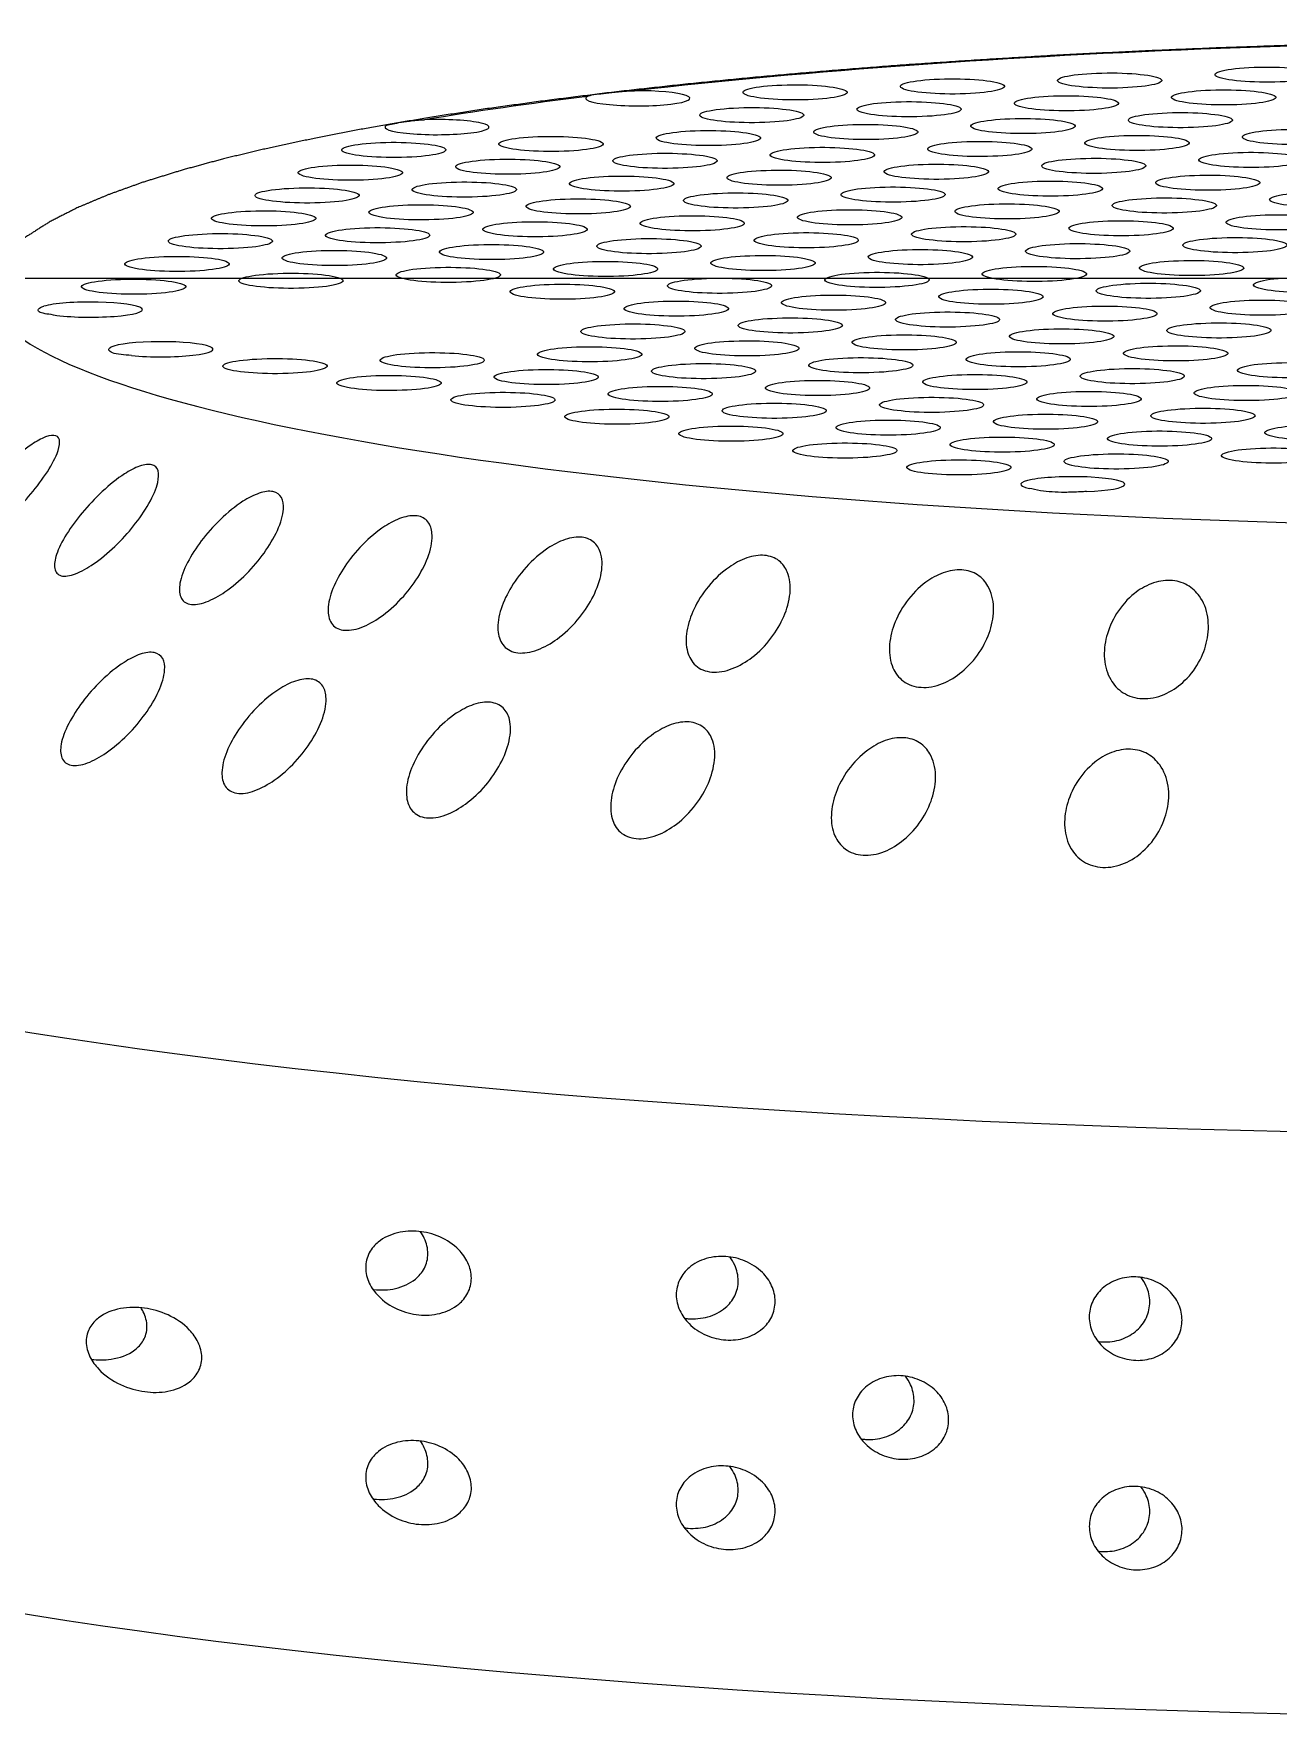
# Model space of a CAD drawing. Extents: x 398 to 509, y 623 to 780.
# Drawn here: x 461.633 to 462.721, y 672.97 to 674.442 of the extents above; entities that cross this region are included whole.
import ezdxf

# ---------------------------------------------------------------- set-up
doc = ezdxf.new("R2010")
doc.units = 0
doc.header["$MEASUREMENT"] = 0
doc.layers.add('1', color=4, linetype='Continuous')
doc.layers.add('JET', color=3, linetype='Continuous')

# ---------------------------------------------------------------- blocks, each defined once
blk = doc.blocks.new('SUCTION')
at = {"layer": '1'}
for centre, major_axis, start_param, end_param in [((0.5106, 0.0668), (-0.0289, 1.8748), 3.141593, 6.283185), ((0.0017, 0.059), (-0.0289, 1.8748), 3.141593, 6.283185), ((-0.4641, 0.0518), (-0.022, 1.427), 2.994561, 6.430217)]:
    blk.add_ellipse(centre, major_axis=major_axis, ratio=0.145722, start_param=start_param, end_param=end_param, dxfattribs=at)
at = {"layer": '1', "color": 3}
for centre, major_axis, start_param, end_param in [((-0.4786, 0.0515), (-0.0215, 1.3915), 1.410939, 2.237983), ((-0.5388, -0.2103), (0.0007, -0.0455), 0.253665, 6.53685), ((-0.335, -0.2113), (0.0007, -0.0455), 0.253665, 6.53685), ((-0.464, -0.2232), (0.0007, -0.0455), 0.253665, 6.53685), ((-0.5931, -0.235), (0.0007, -0.0455), 0.253665, 6.53685), ((-0.3892, -0.236), (0.0007, -0.0455), 0.253665, 6.53685), ((-0.5183, -0.2479), (0.0007, -0.0455), 0.253665, 6.53685), ((-0.3144, -0.2489), (0.0007, -0.0455), 0.253665, 6.53685), ((-0.6473, -0.2597), (0.0007, -0.0455), 0.253665, 6.53685), ((-0.4435, -0.2607), (0.0007, -0.0455), 0.253665, 6.53685), ((-0.5725, -0.2726), (0.0007, -0.0455), 0.253665, 6.53685), ((-0.4978, -0.2854), (0.0007, -0.0455), 0.253665, 6.53685), ((-0.3687, -0.2736), (0.0007, -0.0455), 0.253665, 6.53685), ((-0.6268, -0.2973), (0.0007, -0.0455), 0.253665, 6.53685), ((-0.423, -0.2983), (0.0007, -0.0455), 0.253665, 6.53685), ((-0.552, -0.3101), (0.0007, -0.0455), 0.253665, 6.53685), ((-0.3482, -0.3111), (0.0007, -0.0455), 0.253665, 6.53685), ((-0.4772, -0.323), (0.0007, -0.0455), 0.253665, 6.53685), ((-0.6063, -0.3348), (0.0007, -0.0455), 0.253665, 6.53685), ((-0.4024, -0.3358), (0.0007, -0.0455), 0.253665, 6.53685), ((-0.5315, -0.3477), (0.0007, -0.0455), 0.253665, 6.53685), ((-0.3277, -0.3487), (0.0007, -0.0455), 0.253665, 6.53685), ((-0.5858, -0.3724), (0.0007, -0.0455), 0.253665, 6.53685), ((-0.4567, -0.3605), (0.0007, -0.0455), 0.253665, 6.53685), ((-0.3819, -0.3734), (0.0007, -0.0455), 0.253665, 6.53685), ((-0.511, -0.3852), (0.0007, -0.0455), 0.253665, 6.53685), ((-0.3071, -0.3863), (0.0007, -0.0455), 0.253665, 6.53685), ((-0.64, -0.3971), (0.0007, -0.0455), 0.253665, 6.53685), ((-0.4362, -0.3981), (0.0007, -0.0455), 0.253665, 6.53685), ((-0.5652, -0.4099), (0.0007, -0.0455), 0.253665, 6.53685), ((-0.3614, -0.4109), (0.0007, -0.0455), 0.253665, 6.53685), ((-0.4904, -0.4228), (0.0007, -0.0455), 0.253665, 6.53685), ((-0.2866, -0.4238), (0.0007, -0.0455), 1.836372, 6.86672), ((-0.6195, -0.4346), (0.0007, -0.0455), 0.253665, 6.53685), ((-0.5447, -0.4475), (0.0007, -0.0455), 0.253665, 6.53685), ((-0.4157, -0.4356), (0.0007, -0.0455), 0.253665, 6.53685), ((-0.4699, -0.4603), (0.0007, -0.0455), 0.253665, 6.53685), ((-0.3409, -0.4485), (0.0007, -0.0455), 0.253665, 6.53685), ((-0.599, -0.4722), (0.0007, -0.0455), 0.253665, 6.53685), ((-0.3951, -0.4732), (0.0007, -0.0455), 0.253665, 6.53685), ((-0.5242, -0.485), (0.0007, -0.0455), 0.253665, 6.53685), ((-0.3203, -0.4861), (0.0007, -0.0455), 0.253665, 6.53685), ((-0.4494, -0.4979), (0.0007, -0.0455), 0.253665, 6.53685), ((-0.5784, -0.5097), (0.0007, -0.0455), 0.253665, 6.53685), ((-0.3746, -0.5108), (0.0007, -0.0455), 0.253665, 6.53685), ((-0.6327, -0.5344), (0.0007, -0.0455), 0.253665, 6.53685), ((-0.5037, -0.5226), (0.0007, -0.0455), 0.253665, 6.53685), ((-0.4289, -0.5355), (0.0007, -0.0455), 0.253665, 6.53685), ((-0.2998, -0.5236), (0.0007, -0.0455), 0.253665, 6.53685), ((-0.5579, -0.5473), (0.0007, -0.0455), 0.253665, 6.53685), ((-0.3541, -0.5483), (0.0007, -0.0455), 0.253665, 6.53685), ((-0.4831, -0.5601), (0.0007, -0.0455), 0.253665, 6.53685), ((-0.6122, -0.572), (0.0007, -0.0455), 0.253665, 6.53685), ((-0.4083, -0.573), (0.0007, -0.0455), 0.253665, 6.53685), ((-0.5374, -0.5848), (0.0007, -0.0455), 0.253665, 6.53685), ((-0.3336, -0.5859), (0.0007, -0.0455), 0.253665, 6.53685), ((-0.5917, -0.6095), (0.0007, -0.0455), 0.253665, 6.53685), ((-0.4626, -0.5977), (0.0007, -0.0455), 0.253665, 6.53685), ((-0.5169, -0.6224), (0.0007, -0.0455), 0.253665, 6.53685), ((-0.3878, -0.6106), (0.0007, -0.0455), 0.253665, 6.53685), ((-0.313, -0.6234), (0.0007, -0.0455), 0.253665, 6.53685), ((-0.4421, -0.6353), (0.0007, -0.0455), 0.253665, 6.53685), ((-0.5711, -0.6471), (0.0007, -0.0455), 0.253665, 6.53685), ((-0.3673, -0.6481), (0.0007, -0.0455), 0.253665, 6.53685), ((-0.4963, -0.66), (0.0007, -0.0455), 0.253665, 6.53685), ((-0.6254, -0.6718), (0.0007, -0.0455), 0.253665, 6.53685), ((-0.4216, -0.6728), (0.0007, -0.0455), 0.253665, 6.53685), ((-0.5506, -0.6846), (0.0007, -0.0455), 0.253665, 6.53685), ((-0.4758, -0.6975), (0.0007, -0.0455), 0.253665, 6.53685), ((-0.3468, -0.6857), (0.0007, -0.0455), 0.253665, 6.53685), ((-0.6049, -0.7093), (0.0007, -0.0455), 0.253665, 6.53685), ((-0.401, -0.7104), (0.0007, -0.0455), 0.253665, 6.53685), ((-0.5301, -0.7222), (0.0007, -0.0455), 0.253665, 6.53685), ((-0.3262, -0.7232), (0.0007, -0.0455), 0.253665, 6.53685), ((-0.4553, -0.7351), (0.0007, -0.0455), 0.253665, 6.53685), ((-0.5843, -0.7469), (0.0007, -0.0455), 0.253665, 6.53685), ((-0.3805, -0.7479), (0.0007, -0.0455), 0.253665, 6.53685), ((-0.5096, -0.7598), (0.0007, -0.0455), 0.253665, 6.53685), ((-0.5638, -0.7845), (0.0007, -0.0455), 0.253665, 6.53685), ((-0.4348, -0.7726), (0.0007, -0.0455), 0.253665, 6.53685), ((-0.36, -0.7855), (0.0007, -0.0455), 0.253665, 6.53685), ((-0.489, -0.7973), (0.0007, -0.0455), 0.253665, 6.53685), ((-0.6181, -0.8091), (0.0007, -0.0455), 6.025162, 11.05551), ((-0.4142, -0.8102), (0.0007, -0.0455), 0.253665, 6.53685), ((-0.5433, -0.822), (0.0007, -0.0455), 0.253665, 6.53685), ((-0.3395, -0.823), (0.0007, -0.0455), 0.253665, 6.53685), ((-0.4685, -0.8349), (0.0007, -0.0455), 0.253665, 6.53685), ((-0.5228, -0.8596), (0.0007, -0.0455), 0.253665, 6.53685), ((-0.3937, -0.8477), (0.0007, -0.0455), 0.253665, 6.53685), ((-0.448, -0.8724), (0.0007, -0.0455), 0.253665, 6.53685), ((-0.577, -0.8843), (0.0007, -0.0455), 0.253665, 6.53685), ((-0.3732, -0.8853), (0.0007, -0.0455), 0.253665, 6.53685), ((-0.4786, 0.0515), (-0.0215, 1.3915), 2.276318, 2.419801), ((-0.5022, -0.8971), (0.0007, -0.0455), 0.253665, 6.53685), ((-0.5565, -0.9218), (0.0007, -0.0455), 0.253665, 6.53685), ((-0.3527, -0.9228), (0.0007, -0.0455), 0.253665, 6.53685), ((-0.4817, -0.9347), (0.0007, -0.0455), 0.253665, 6.53685), ((-0.536, -0.9594), (0.0007, -0.0455), 0.253665, 6.53685), ((-0.4612, -0.9722), (0.0007, -0.0455), 0.253665, 6.53685), ((-0.5902, -0.9841), (0.0007, -0.0455), 6.20698, 11.237328), ((-0.3864, -0.9851), (0.0007, -0.0455), 0.253665, 6.53685), ((-0.5155, -0.9969), (0.0007, -0.0455), 0.253665, 6.53685), ((-0.5697, -1.0216), (0.0007, -0.0455), 0.253665, 6.53685), ((-0.4949, -1.0345), (0.0007, -0.0455), 0.253665, 6.53685), ((-0.3659, -1.0226), (0.0007, -0.0455), 0.253665, 6.53685), ((-0.5492, -1.0592), (0.0007, -0.0455), 0.253665, 6.53685), ((-0.4744, -1.072), (0.0007, -0.0455), 0.253665, 6.53685), ((-0.5287, -1.0967), (0.0007, -0.0455), 0.253665, 6.53685), ((-0.4539, -1.1096), (0.0007, -0.0455), 0.253665, 6.53685), ((-0.3791, -1.1224), (0.0007, -0.0455), 0.253665, 6.53685), ((-0.5081, -1.1343), (0.0007, -0.0455), 0.253665, 6.53685), ((-0.4876, -1.1718), (0.0007, -0.0455), 0.253665, 6.53685), ((-0.4671, -1.2094), (0.0007, -0.0455), 0.253665, 6.53685), ((-0.3923, -1.2222), (0.0007, -0.0455), 0.970993, 6.001341), ((-0.4466, -1.2469), (0.0007, -0.0455), 0.253665, 6.53685), ((-0.426, -1.2845), (0.0007, -0.0455), 0.789174, 5.819522)]:
    blk.add_ellipse(centre, major_axis=major_axis, ratio=0.145722, start_param=start_param, end_param=end_param, dxfattribs=at)
at = {"layer": '1'}
blk.add_open_spline([(-0.6826, 0.2881), (-0.6831, 0.2145), (-0.6829, 0.1403), (-0.6822, 0.066), (-0.6809, -0.0084), (-0.679, -0.0826), (-0.6766, -0.1565), (-0.6736, -0.2298), (-0.67, -0.3023), (-0.6659, -0.3738), (-0.6613, -0.4441), (-0.6561, -0.513), (-0.6505, -0.5804), (-0.6443, -0.646), (-0.6377, -0.7097), (-0.6306, -0.7713), (-0.6231, -0.8306), (-0.6151, -0.8875), (-0.6068, -0.9418), (-0.598, -0.9934), (-0.5889, -1.0422), (-0.5794, -1.088), (-0.5696, -1.1307), (-0.5595, -1.1704), (-0.549, -1.2068), (-0.5381, -1.24), (-0.5268, -1.27), (-0.515, -1.2969), (-0.5024, -1.3208), (-0.4886, -1.3418), (-0.4728, -1.3603)], degree=1, dxfattribs=at)
at = {"layer": '1', "color": 3}
for points, knots in [([(-0.1518, -0.3046), (-0.1455, -0.3058), (-0.1388, -0.3081), (-0.1259, -0.3151), (-0.1198, -0.3198), (-0.1107, -0.3297), (-0.1068, -0.3352), (-0.1028, -0.3443), (-0.1018, -0.3475), (-0.1004, -0.3539), (-0.1001, -0.3571), (-0.1003, -0.3632), (-0.1007, -0.3662), (-0.1024, -0.3719), (-0.1036, -0.3746), (-0.108, -0.3818), (-0.1121, -0.3856), (-0.1216, -0.3913), (-0.1278, -0.3932), (-0.1409, -0.3945), (-0.1477, -0.3938), (-0.1605, -0.3907), (-0.1676, -0.3879), (-0.1808, -0.3798), (-0.187, -0.3746), (-0.1954, -0.3644), (-0.1986, -0.3593), (-0.2029, -0.3486), (-0.204, -0.3428), (-0.2037, -0.3321), (-0.2023, -0.3269), (-0.1975, -0.3181), (-0.1941, -0.3144), (-0.1854, -0.3079), (-0.179, -0.3054), (-0.1655, -0.3031), (-0.1584, -0.3033), (-0.1518, -0.3046)], [0, 0, 0, 0, 0.023389, 0.023389, 0.0467779, 0.0467779, 0.0659746, 0.0659746, 0.0755729, 0.0755729, 0.0851712, 0.0851712, 0.0947696, 0.0947696, 0.1043679, 0.1043679, 0.1235645, 0.1235645, 0.1469535, 0.1469535, 0.1703425, 0.1703425, 0.1947513, 0.1947513, 0.2191601, 0.2191601, 0.2357472, 0.2357472, 0.2523342, 0.2523342, 0.2689213, 0.2689213, 0.2855084, 0.2855084, 0.3099172, 0.3099172, 0.334326, 0.334326, 0.334326, 0.334326]), ([(0.441, -0.3983), (0.4364, -0.3983), (0.4317, -0.3974), (0.423, -0.3935), (0.4191, -0.3907), (0.4126, -0.3837), (0.4098, -0.379), (0.4061, -0.3688), (0.4053, -0.3633), (0.4055, -0.3531), (0.4065, -0.3476), (0.4105, -0.3373), (0.4135, -0.3326), (0.4203, -0.3254), (0.4243, -0.3224), (0.4331, -0.3183), (0.4379, -0.3173), (0.447, -0.3171), (0.4518, -0.3181), (0.4605, -0.3219), (0.4645, -0.3247), (0.471, -0.3317), (0.4739, -0.3363), (0.4776, -0.3465), (0.4784, -0.3519), (0.4782, -0.3622), (0.4771, -0.3677), (0.4731, -0.378), (0.47, -0.3828), (0.4632, -0.39), (0.4592, -0.393), (0.4504, -0.3971), (0.4456, -0.3982), (0.441, -0.3983)], [0, 0, 0, 0, 0.0138155, 0.0138155, 0.0276309, 0.0276309, 0.043476, 0.043476, 0.059321, 0.059321, 0.075022, 0.075022, 0.090723, 0.090723, 0.1045202, 0.1045202, 0.1183174, 0.1183174, 0.1321146, 0.1321146, 0.1459118, 0.1459118, 0.1616127, 0.1616127, 0.1773137, 0.1773137, 0.1931588, 0.1931588, 0.2090038, 0.2090038, 0.2228193, 0.2228193, 0.2366348, 0.2366348, 0.2366348, 0.2366348]), ([(0.6241, -0.3954), (0.6196, -0.3955), (0.6148, -0.3946), (0.6061, -0.3907), (0.6023, -0.3878), (0.5958, -0.3809), (0.5929, -0.3762), (0.5892, -0.366), (0.5884, -0.3605), (0.5886, -0.3502), (0.5896, -0.3447), (0.5936, -0.3345), (0.5967, -0.3297), (0.6034, -0.3226), (0.6074, -0.3196), (0.6163, -0.3155), (0.6211, -0.3144), (0.6302, -0.3143), (0.635, -0.3152), (0.6437, -0.319), (0.6476, -0.3219), (0.6541, -0.3288), (0.657, -0.3335), (0.6607, -0.3436), (0.6615, -0.3491), (0.6613, -0.3594), (0.6603, -0.3649), (0.6562, -0.3752), (0.6531, -0.38), (0.6464, -0.3871), (0.6424, -0.3902), (0.6335, -0.3943), (0.6287, -0.3954), (0.6241, -0.3954)], [0, 0, 0, 0, 0.0138155, 0.0138155, 0.0276309, 0.0276309, 0.043476, 0.043476, 0.059321, 0.059321, 0.075022, 0.075022, 0.090723, 0.090723, 0.1045202, 0.1045202, 0.1183174, 0.1183174, 0.1321146, 0.1321146, 0.1459118, 0.1459118, 0.1616127, 0.1616127, 0.1773137, 0.1773137, 0.1931588, 0.1931588, 0.2090038, 0.2090038, 0.2228193, 0.2228193, 0.2366348, 0.2366348, 0.2366348, 0.2366348]), ([(-0.0037, -0.337), (0.0026, -0.3382), (0.0094, -0.3406), (0.0222, -0.3476), (0.0283, -0.3522), (0.0374, -0.3621), (0.0413, -0.3676), (0.0453, -0.3767), (0.0463, -0.3799), (0.0477, -0.3863), (0.048, -0.3894), (0.0478, -0.3956), (0.0473, -0.3986), (0.0457, -0.4043), (0.0445, -0.407), (0.0401, -0.4142), (0.036, -0.418), (0.0265, -0.4237), (0.0203, -0.4256), (0.0072, -0.4269), (0.0004, -0.4262), (-0.0124, -0.4231), (-0.0194, -0.4203), (-0.0327, -0.4123), (-0.0389, -0.407), (-0.0473, -0.3968), (-0.0505, -0.3918), (-0.0548, -0.381), (-0.0559, -0.3752), (-0.0556, -0.3645), (-0.0543, -0.3593), (-0.0494, -0.3504), (-0.046, -0.3468), (-0.0373, -0.3403), (-0.0309, -0.3377), (-0.0173, -0.3354), (-0.0102, -0.3357), (-0.0037, -0.337)], [0, 0, 0, 0, 0.0233552, 0.0233552, 0.0467103, 0.0467103, 0.0658795, 0.0658795, 0.0754641, 0.0754641, 0.0850487, 0.0850487, 0.0946332, 0.0946332, 0.1042178, 0.1042178, 0.123387, 0.123387, 0.1467421, 0.1467421, 0.1700973, 0.1700973, 0.1945396, 0.1945396, 0.2189818, 0.2189818, 0.2355966, 0.2355966, 0.2522113, 0.2522113, 0.2688261, 0.2688261, 0.2854408, 0.2854408, 0.3098831, 0.3098831, 0.3343253, 0.3343253, 0.3343253, 0.3343253]), ([(0.4624, -0.3903), (0.4625, -0.3888), (0.4626, -0.3873), (0.4628, -0.3807), (0.462, -0.3751), (0.4583, -0.3649), (0.4555, -0.3602), (0.449, -0.3532), (0.4451, -0.3503), (0.4364, -0.3465), (0.4316, -0.3456), (0.4225, -0.3457), (0.4177, -0.3468), (0.4106, -0.3501), (0.408, -0.3517), (0.4057, -0.3536)], [0.05527731, 0.05527731, 0.05527731, 0.05527731, 0.05987506, 0.05987506, 0.07583478, 0.07583478, 0.09179451, 0.09179451, 0.10558106, 0.10558106, 0.1193676, 0.1193676, 0.13315415, 0.13315415, 0.14170505, 0.14170505, 0.14170505, 0.14170505]), ([(0.6455, -0.3875), (0.6457, -0.386), (0.6458, -0.3845), (0.6459, -0.3778), (0.6452, -0.3723), (0.6415, -0.3621), (0.6386, -0.3573), (0.6321, -0.3504), (0.6282, -0.3475), (0.6196, -0.3437), (0.6148, -0.3427), (0.6057, -0.3429), (0.6009, -0.344), (0.5937, -0.3473), (0.5911, -0.3489), (0.5888, -0.3508)], [0.05527731, 0.05527731, 0.05527731, 0.05527731, 0.05987506, 0.05987506, 0.07583478, 0.07583478, 0.09179451, 0.09179451, 0.10558106, 0.10558106, 0.1193676, 0.1193676, 0.13315415, 0.13315415, 0.14170505, 0.14170505, 0.14170505, 0.14170505]), ([(-0.2804, -0.4118), (-0.2803, -0.4136), (-0.2802, -0.4154), (-0.2798, -0.4217), (-0.2795, -0.4263), (-0.2793, -0.4346), (-0.2794, -0.4383), (-0.2798, -0.4454), (-0.2801, -0.4488), (-0.2811, -0.4557), (-0.2818, -0.459), (-0.2824, -0.4617)], [-0.10333581, -0.10333581, -0.10333581, -0.10333581, -0.09774084, -0.09774084, -0.08402044, -0.08402044, -0.07264257, -0.07264257, -0.06085918, -0.06085918, -0.04630941, -0.04630941, -0.04630941, -0.04630941]), ([(-0.1576, -0.4942), (-0.1514, -0.4961), (-0.1446, -0.4992), (-0.1319, -0.5074), (-0.1259, -0.5126), (-0.117, -0.5231), (-0.1132, -0.5289), (-0.1093, -0.5382), (-0.1084, -0.5413), (-0.1071, -0.5476), (-0.1069, -0.5507), (-0.1072, -0.5566), (-0.1077, -0.5594), (-0.1094, -0.5647), (-0.1107, -0.5671), (-0.1152, -0.5735), (-0.1194, -0.5766), (-0.129, -0.5809), (-0.1353, -0.582), (-0.1484, -0.5817), (-0.1552, -0.5803), (-0.168, -0.5758), (-0.175, -0.5722), (-0.1881, -0.563), (-0.1942, -0.5572), (-0.2023, -0.5465), (-0.2054, -0.5413), (-0.2095, -0.5305), (-0.2105, -0.5248), (-0.2101, -0.5146), (-0.2086, -0.5098), (-0.2036, -0.5019), (-0.2001, -0.4988), (-0.1912, -0.4935), (-0.1848, -0.4918), (-0.1712, -0.4912), (-0.1641, -0.4923), (-0.1576, -0.4942)], [0, 0, 0, 0, 0.023389, 0.023389, 0.0467779, 0.0467779, 0.0659746, 0.0659746, 0.0755729, 0.0755729, 0.0851712, 0.0851712, 0.0947696, 0.0947696, 0.1043679, 0.1043679, 0.1235645, 0.1235645, 0.1469535, 0.1469535, 0.1703425, 0.1703425, 0.1947513, 0.1947513, 0.2191601, 0.2191601, 0.2357472, 0.2357472, 0.2523342, 0.2523342, 0.2689213, 0.2689213, 0.2855084, 0.2855084, 0.3099172, 0.3099172, 0.334326, 0.334326, 0.334326, 0.334326]), ([(0.5298, -0.6037), (0.5252, -0.6038), (0.5205, -0.6028), (0.5121, -0.5989), (0.5084, -0.596), (0.5019, -0.5889), (0.499, -0.5839), (0.4955, -0.5732), (0.4947, -0.5675), (0.4951, -0.5568), (0.4963, -0.5511), (0.5006, -0.5403), (0.5038, -0.5353), (0.5108, -0.528), (0.5147, -0.525), (0.5235, -0.5209), (0.5283, -0.5198), (0.5374, -0.5197), (0.5421, -0.5206), (0.5506, -0.5245), (0.5544, -0.5274), (0.5609, -0.5344), (0.5638, -0.5394), (0.5673, -0.55), (0.5681, -0.5557), (0.5677, -0.5664), (0.5665, -0.5721), (0.5621, -0.583), (0.5589, -0.588), (0.5519, -0.5953), (0.5479, -0.5984), (0.5391, -0.6025), (0.5343, -0.6036), (0.5298, -0.6037)], [0, 0, 0, 0, 0.0137869, 0.0137869, 0.0275738, 0.0275738, 0.0446423, 0.0446423, 0.0617107, 0.0617107, 0.0785623, 0.0785623, 0.0954139, 0.0954139, 0.1091701, 0.1091701, 0.1229264, 0.1229264, 0.1366826, 0.1366826, 0.1504388, 0.1504388, 0.1672904, 0.1672904, 0.184142, 0.184142, 0.2012104, 0.2012104, 0.2182789, 0.2182789, 0.2320658, 0.2320658, 0.2458527, 0.2458527, 0.2458527, 0.2458527]), ([(-0.01, -0.5427), (-0.0038, -0.5446), (0.003, -0.5477), (0.0157, -0.5559), (0.0217, -0.5611), (0.0306, -0.5716), (0.0344, -0.5774), (0.0382, -0.5866), (0.0392, -0.5898), (0.0404, -0.596), (0.0406, -0.5991), (0.0403, -0.605), (0.0398, -0.6079), (0.0381, -0.6131), (0.0368, -0.6155), (0.0323, -0.6219), (0.0281, -0.625), (0.0185, -0.6294), (0.0122, -0.6305), (-0.0009, -0.6302), (-0.0077, -0.6287), (-0.0204, -0.6243), (-0.0274, -0.6208), (-0.0405, -0.6115), (-0.0467, -0.6057), (-0.0548, -0.595), (-0.0579, -0.5898), (-0.062, -0.5789), (-0.063, -0.5733), (-0.0625, -0.5631), (-0.0611, -0.5582), (-0.0561, -0.5503), (-0.0526, -0.5472), (-0.0437, -0.5419), (-0.0372, -0.5402), (-0.0237, -0.5396), (-0.0165, -0.5407), (-0.01, -0.5427)], [0, 0, 0, 0, 0.0233552, 0.0233552, 0.0467103, 0.0467103, 0.0658795, 0.0658795, 0.0754641, 0.0754641, 0.0850487, 0.0850487, 0.0946332, 0.0946332, 0.1042178, 0.1042178, 0.123387, 0.123387, 0.1467421, 0.1467421, 0.1700973, 0.1700973, 0.1945396, 0.1945396, 0.2189818, 0.2189818, 0.2355966, 0.2355966, 0.2522113, 0.2522113, 0.2688261, 0.2688261, 0.2854408, 0.2854408, 0.3098831, 0.3098831, 0.3343253, 0.3343253, 0.3343253, 0.3343253]), ([(0.5507, -0.5959), (0.5509, -0.5946), (0.551, -0.5933), (0.5513, -0.5866), (0.5506, -0.5808), (0.5471, -0.57), (0.5442, -0.565), (0.5377, -0.5578), (0.534, -0.5549), (0.5256, -0.5511), (0.5209, -0.5501), (0.5118, -0.5503), (0.507, -0.5514), (0.5, -0.5547), (0.4975, -0.5563), (0.4953, -0.558)], [0.05855005, 0.05855005, 0.05855005, 0.05855005, 0.06274523, 0.06274523, 0.08007431, 0.08007431, 0.09740339, 0.09740339, 0.1111441, 0.1111441, 0.12488481, 0.12488481, 0.13862551, 0.13862551, 0.14691934, 0.14691934, 0.14691934, 0.14691934]), ([(-0.1671, -0.6745), (-0.1608, -0.6771), (-0.1542, -0.6808), (-0.1416, -0.6901), (-0.1357, -0.6957), (-0.127, -0.7068), (-0.1233, -0.7127), (-0.1196, -0.7219), (-0.1187, -0.725), (-0.1176, -0.731), (-0.1174, -0.734), (-0.1178, -0.7395), (-0.1184, -0.7421), (-0.1202, -0.7468), (-0.1215, -0.749), (-0.1262, -0.7544), (-0.1305, -0.7568), (-0.1402, -0.7597), (-0.1465, -0.76), (-0.1596, -0.758), (-0.1664, -0.7559), (-0.179, -0.7501), (-0.186, -0.7459), (-0.1989, -0.7356), (-0.2049, -0.7294), (-0.2128, -0.7183), (-0.2158, -0.7131), (-0.2197, -0.7024), (-0.2206, -0.6969), (-0.2199, -0.6874), (-0.2184, -0.683), (-0.2132, -0.6761), (-0.2097, -0.6737), (-0.2007, -0.6698), (-0.1942, -0.6689), (-0.1806, -0.67), (-0.1735, -0.6719), (-0.1671, -0.6745)], [0, 0, 0, 0, 0.023389, 0.023389, 0.0467779, 0.0467779, 0.0659746, 0.0659746, 0.0755729, 0.0755729, 0.0851712, 0.0851712, 0.0947696, 0.0947696, 0.1043679, 0.1043679, 0.1235645, 0.1235645, 0.1469535, 0.1469535, 0.1703425, 0.1703425, 0.1947513, 0.1947513, 0.2191601, 0.2191601, 0.2357472, 0.2357472, 0.2523342, 0.2523342, 0.2689213, 0.2689213, 0.2855084, 0.2855084, 0.3099172, 0.3099172, 0.334326, 0.334326, 0.334326, 0.334326]), ([(0.4272, -0.7594), (0.4227, -0.7594), (0.418, -0.7584), (0.4098, -0.7545), (0.4062, -0.7516), (0.3997, -0.7444), (0.3969, -0.7392), (0.3934, -0.728), (0.3928, -0.722), (0.3934, -0.711), (0.3946, -0.7051), (0.3992, -0.6939), (0.4025, -0.6886), (0.4097, -0.6812), (0.4136, -0.6782), (0.4224, -0.6741), (0.4271, -0.6729), (0.4362, -0.6728), (0.4409, -0.6738), (0.4492, -0.6776), (0.4528, -0.6805), (0.4593, -0.6877), (0.4622, -0.6929), (0.4657, -0.704), (0.4663, -0.7099), (0.4657, -0.7209), (0.4645, -0.7269), (0.4598, -0.7382), (0.4564, -0.7435), (0.4491, -0.751), (0.4452, -0.754), (0.4365, -0.7581), (0.4318, -0.7593), (0.4272, -0.7594)], [0, 0, 0, 0, 0.0137694, 0.0137694, 0.0275389, 0.0275389, 0.045875, 0.045875, 0.0642111, 0.0642111, 0.0822466, 0.0822466, 0.1002822, 0.1002822, 0.114005, 0.114005, 0.1277279, 0.1277279, 0.1414507, 0.1414507, 0.1551736, 0.1551736, 0.1732091, 0.1732091, 0.1912446, 0.1912446, 0.2095807, 0.2095807, 0.2279168, 0.2279168, 0.2416863, 0.2416863, 0.2554557, 0.2554557, 0.2554557, 0.2554557]), ([(0.6104, -0.7565), (0.6058, -0.7566), (0.6012, -0.7556), (0.5929, -0.7517), (0.5893, -0.7488), (0.5829, -0.7416), (0.58, -0.7364), (0.5766, -0.7252), (0.5759, -0.7192), (0.5765, -0.7082), (0.5777, -0.7022), (0.5823, -0.6911), (0.5857, -0.6858), (0.5929, -0.6784), (0.5968, -0.6754), (0.6055, -0.6712), (0.6103, -0.6701), (0.6193, -0.67), (0.624, -0.6709), (0.6323, -0.6748), (0.636, -0.6777), (0.6425, -0.6849), (0.6453, -0.6901), (0.6488, -0.7012), (0.6494, -0.7071), (0.6489, -0.7181), (0.6476, -0.7241), (0.6429, -0.7354), (0.6395, -0.7407), (0.6323, -0.7482), (0.6284, -0.7512), (0.6197, -0.7553), (0.6149, -0.7565), (0.6104, -0.7565)], [0, 0, 0, 0, 0.0137694, 0.0137694, 0.0275389, 0.0275389, 0.045875, 0.045875, 0.0642111, 0.0642111, 0.0822466, 0.0822466, 0.1002822, 0.1002822, 0.114005, 0.114005, 0.1277279, 0.1277279, 0.1414507, 0.1414507, 0.1551736, 0.1551736, 0.1732091, 0.1732091, 0.1912446, 0.1912446, 0.2095807, 0.2095807, 0.2279168, 0.2279168, 0.2416863, 0.2416863, 0.2554557, 0.2554557, 0.2554557, 0.2554557]), ([(0.4477, -0.7519), (0.4478, -0.7508), (0.4479, -0.7497), (0.4483, -0.7431), (0.4477, -0.737), (0.4443, -0.7257), (0.4415, -0.7204), (0.435, -0.7131), (0.4314, -0.7102), (0.4232, -0.7063), (0.4185, -0.7053), (0.4095, -0.7055), (0.4047, -0.7066), (0.3979, -0.7099), (0.3955, -0.7114), (0.3934, -0.7131)], [0.06228793, 0.06228793, 0.06228793, 0.06228793, 0.06587176, 0.06587176, 0.08466047, 0.08466047, 0.10344918, 0.10344918, 0.11715342, 0.11715342, 0.13085765, 0.13085765, 0.14456189, 0.14456189, 0.15250533, 0.15250533, 0.15250533, 0.15250533]), ([(0.6308, -0.749), (0.6309, -0.7479), (0.631, -0.7469), (0.6314, -0.7402), (0.6309, -0.7342), (0.6275, -0.7229), (0.6246, -0.7176), (0.6181, -0.7103), (0.6145, -0.7074), (0.6063, -0.7035), (0.6017, -0.7025), (0.5926, -0.7027), (0.5879, -0.7038), (0.581, -0.7071), (0.5787, -0.7086), (0.5765, -0.7102)], [0.06228793, 0.06228793, 0.06228793, 0.06228793, 0.06587176, 0.06587176, 0.08466047, 0.08466047, 0.10344918, 0.10344918, 0.11715342, 0.11715342, 0.13085765, 0.13085765, 0.14456189, 0.14456189, 0.15250533, 0.15250533, 0.15250533, 0.15250533]), ([(-0.0204, -0.7382), (-0.0142, -0.7408), (-0.0075, -0.7445), (0.0051, -0.7538), (0.011, -0.7594), (0.0197, -0.7705), (0.0234, -0.7764), (0.027, -0.7856), (0.0279, -0.7886), (0.029, -0.7947), (0.0292, -0.7976), (0.0288, -0.8032), (0.0282, -0.8058), (0.0264, -0.8105), (0.0251, -0.8126), (0.0204, -0.8181), (0.0162, -0.8205), (0.0065, -0.8234), (0.0002, -0.8236), (-0.0129, -0.8217), (-0.0197, -0.8196), (-0.0323, -0.8138), (-0.0393, -0.8096), (-0.0522, -0.7993), (-0.0582, -0.7931), (-0.0662, -0.782), (-0.0692, -0.7768), (-0.0731, -0.7661), (-0.074, -0.7606), (-0.0733, -0.7511), (-0.0717, -0.7467), (-0.0666, -0.7398), (-0.063, -0.7373), (-0.054, -0.7334), (-0.0475, -0.7326), (-0.0339, -0.7337), (-0.0268, -0.7356), (-0.0204, -0.7382)], [0, 0, 0, 0, 0.0233552, 0.0233552, 0.0467103, 0.0467103, 0.0658795, 0.0658795, 0.0754641, 0.0754641, 0.0850487, 0.0850487, 0.0946332, 0.0946332, 0.1042178, 0.1042178, 0.123387, 0.123387, 0.1467421, 0.1467421, 0.1700973, 0.1700973, 0.1945396, 0.1945396, 0.2189818, 0.2189818, 0.2355966, 0.2355966, 0.2522113, 0.2522113, 0.2688261, 0.2688261, 0.2854408, 0.2854408, 0.3098831, 0.3098831, 0.3343253, 0.3343253, 0.3343253, 0.3343253]), ([(-0.6191, -0.8532), (-0.6193, -0.8529), (-0.6194, -0.8525), (-0.6202, -0.8506), (-0.6206, -0.8483), (-0.6214, -0.8429), (-0.6218, -0.84), (-0.6227, -0.8336), (-0.6231, -0.83), (-0.6241, -0.8216), (-0.6245, -0.8168), (-0.6247, -0.812)], [-0.10333223, -0.10333223, -0.10333223, -0.10333223, -0.09981809, -0.09981809, -0.08531374, -0.08531374, -0.07331614, -0.07331614, -0.06095866, -0.06095866, -0.0463084, -0.0463084, -0.0463084, -0.0463084]), ([(-0.18, -0.8424), (-0.1739, -0.8455), (-0.1673, -0.8498), (-0.1548, -0.86), (-0.1491, -0.866), (-0.1405, -0.8774), (-0.137, -0.8833), (-0.1335, -0.8923), (-0.1326, -0.8953), (-0.1317, -0.901), (-0.1315, -0.9038), (-0.132, -0.9088), (-0.1327, -0.9112), (-0.1346, -0.9153), (-0.1359, -0.9171), (-0.1407, -0.9215), (-0.145, -0.9232), (-0.1548, -0.9246), (-0.1611, -0.924), (-0.1742, -0.9205), (-0.1809, -0.9176), (-0.1935, -0.9106), (-0.2003, -0.9059), (-0.2131, -0.8947), (-0.219, -0.8882), (-0.2267, -0.877), (-0.2296, -0.8718), (-0.2333, -0.8614), (-0.234, -0.8563), (-0.2332, -0.8475), (-0.2315, -0.8437), (-0.2262, -0.838), (-0.2227, -0.8361), (-0.2136, -0.8336), (-0.2071, -0.8337), (-0.1935, -0.8364), (-0.1865, -0.8391), (-0.18, -0.8424)], [0, 0, 0, 0, 0.023389, 0.023389, 0.0467779, 0.0467779, 0.0659746, 0.0659746, 0.0755729, 0.0755729, 0.0851712, 0.0851712, 0.0947696, 0.0947696, 0.1043679, 0.1043679, 0.1235645, 0.1235645, 0.1469535, 0.1469535, 0.1703425, 0.1703425, 0.1947513, 0.1947513, 0.2191601, 0.2191601, 0.2357472, 0.2357472, 0.2523342, 0.2523342, 0.2689213, 0.2689213, 0.2855084, 0.2855084, 0.3099172, 0.3099172, 0.334326, 0.334326, 0.334326, 0.334326]), ([(-0.0345, -0.9202), (-0.0283, -0.9233), (-0.0217, -0.9276), (-0.0094, -0.9378), (-0.0036, -0.9438), (0.0049, -0.9552), (0.0085, -0.9611), (0.012, -0.9701), (0.0128, -0.973), (0.0138, -0.9788), (0.0139, -0.9815), (0.0134, -0.9866), (0.0128, -0.9889), (0.0108, -0.993), (0.0095, -0.9948), (0.0047, -0.9993), (0.0004, -1.0009), (-0.0093, -1.0023), (-0.0156, -1.0018), (-0.0287, -0.9983), (-0.0354, -0.9954), (-0.048, -0.9884), (-0.0548, -0.9837), (-0.0676, -0.9725), (-0.0735, -0.966), (-0.0812, -0.9548), (-0.0841, -0.9495), (-0.0878, -0.9392), (-0.0886, -0.934), (-0.0877, -0.9253), (-0.0861, -0.9214), (-0.0808, -0.9157), (-0.0772, -0.9138), (-0.0681, -0.9114), (-0.0616, -0.9115), (-0.048, -0.9142), (-0.0409, -0.9169), (-0.0345, -0.9202)], [0, 0, 0, 0, 0.0233552, 0.0233552, 0.0467103, 0.0467103, 0.0658795, 0.0658795, 0.0754641, 0.0754641, 0.0850487, 0.0850487, 0.0946332, 0.0946332, 0.1042178, 0.1042178, 0.123387, 0.123387, 0.1467421, 0.1467421, 0.1700973, 0.1700973, 0.1945396, 0.1945396, 0.2189818, 0.2189818, 0.2355966, 0.2355966, 0.2522113, 0.2522113, 0.2688261, 0.2688261, 0.2854408, 0.2854408, 0.3098831, 0.3098831, 0.3343253, 0.3343253, 0.3343253, 0.3343253]), ([(0.4077, -1.031), (0.4054, -1.0311), (0.4032, -1.0308), (0.3988, -1.0298), (0.3967, -1.029), (0.3909, -1.0261), (0.3876, -1.0233), (0.3812, -1.0156), (0.3784, -1.0099), (0.3752, -0.9976), (0.3748, -0.9911), (0.3757, -0.9792), (0.3772, -0.9727), (0.3824, -0.9605), (0.3861, -0.9547), (0.3938, -0.9469), (0.3977, -0.9439), (0.4062, -0.9398), (0.4109, -0.9386), (0.4199, -0.9385), (0.4244, -0.9395), (0.4323, -0.9434), (0.4357, -0.9462), (0.4422, -0.9538), (0.445, -0.9595), (0.4483, -0.9716), (0.4487, -0.978), (0.4477, -0.9899), (0.4462, -0.9965), (0.4408, -1.0089), (0.437, -1.0148), (0.4292, -1.0226), (0.4254, -1.0255), (0.4191, -1.0287), (0.4168, -1.0295), (0.4123, -1.0307), (0.41, -1.031), (0.4077, -1.031)], [0, 0, 0, 0, 0.0068896, 0.0068896, 0.0137791, 0.0137791, 0.0275583, 0.0275583, 0.0493984, 0.0493984, 0.0712384, 0.0712384, 0.0924883, 0.0924883, 0.1137382, 0.1137382, 0.1274079, 0.1274079, 0.1410777, 0.1410777, 0.1547474, 0.1547474, 0.1684171, 0.1684171, 0.189667, 0.189667, 0.2109169, 0.2109169, 0.2327569, 0.2327569, 0.254597, 0.254597, 0.2683762, 0.2683762, 0.2752657, 0.2752657, 0.2821553, 0.2821553, 0.2821553, 0.2821553]), ([(0.5908, -1.0282), (0.5886, -1.0282), (0.5863, -1.028), (0.582, -1.027), (0.5799, -1.0262), (0.574, -1.0233), (0.5708, -1.0204), (0.5643, -1.0128), (0.5615, -1.007), (0.5583, -0.9948), (0.5579, -0.9882), (0.5589, -0.9763), (0.5603, -0.9699), (0.5655, -0.9577), (0.5692, -0.9518), (0.577, -0.944), (0.5808, -0.9411), (0.5893, -0.937), (0.594, -0.9358), (0.603, -0.9356), (0.6076, -0.9367), (0.6155, -0.9406), (0.6188, -0.9434), (0.6254, -0.951), (0.6282, -0.9567), (0.6314, -0.9688), (0.6318, -0.9752), (0.6308, -0.9871), (0.6293, -0.9937), (0.624, -1.0061), (0.6202, -1.012), (0.6124, -1.0198), (0.6086, -1.0227), (0.6022, -1.0259), (0.6, -1.0267), (0.5954, -1.0278), (0.5931, -1.0282), (0.5908, -1.0282)], [0, 0, 0, 0, 0.0068896, 0.0068896, 0.0137791, 0.0137791, 0.0275583, 0.0275583, 0.0493984, 0.0493984, 0.0712384, 0.0712384, 0.0924883, 0.0924883, 0.1137382, 0.1137382, 0.1274079, 0.1274079, 0.1410777, 0.1410777, 0.1547474, 0.1547474, 0.1684171, 0.1684171, 0.189667, 0.189667, 0.2109169, 0.2109169, 0.2327569, 0.2327569, 0.254597, 0.254597, 0.2683762, 0.2683762, 0.2752657, 0.2752657, 0.2821553, 0.2821553, 0.2821553, 0.2821553]), ([(-0.1963, -0.9949), (-0.1902, -0.9986), (-0.1837, -1.0034), (-0.1714, -1.0144), (-0.1658, -1.0206), (-0.1575, -1.0321), (-0.154, -1.038), (-0.1507, -1.0465), (-0.1499, -1.0494), (-0.1491, -1.0547), (-0.149, -1.0572), (-0.1496, -1.0617), (-0.1503, -1.0637), (-0.1523, -1.0672), (-0.1536, -1.0686), (-0.1585, -1.0719), (-0.1629, -1.0728), (-0.1727, -1.0727), (-0.179, -1.0713), (-0.192, -1.0663), (-0.1987, -1.0627), (-0.2111, -1.0547), (-0.2179, -1.0495), (-0.2304, -1.0376), (-0.2361, -1.031), (-0.2436, -1.0197), (-0.2464, -1.0146), (-0.2499, -1.0048), (-0.2506, -1), (-0.2496, -0.9922), (-0.2478, -0.989), (-0.2424, -0.9846), (-0.2388, -0.9834), (-0.2297, -0.9824), (-0.2232, -0.9833), (-0.2097, -0.9876), (-0.2027, -0.991), (-0.1963, -0.9949)], [0, 0, 0, 0, 0.023389, 0.023389, 0.0467779, 0.0467779, 0.0659746, 0.0659746, 0.0755729, 0.0755729, 0.0851712, 0.0851712, 0.0947696, 0.0947696, 0.1043679, 0.1043679, 0.1235645, 0.1235645, 0.1469535, 0.1469535, 0.1703425, 0.1703425, 0.1947513, 0.1947513, 0.2191601, 0.2191601, 0.2357472, 0.2357472, 0.2523342, 0.2523342, 0.2689213, 0.2689213, 0.2855084, 0.2855084, 0.3099172, 0.3099172, 0.334326, 0.334326, 0.334326, 0.334326]), ([(0.4266, -1.0244), (0.4266, -1.0242), (0.4266, -1.0239), (0.4272, -1.0176), (0.427, -1.0109), (0.4239, -0.9983), (0.4211, -0.9923), (0.4145, -0.9845), (0.4113, -0.9817), (0.4055, -0.9788), (0.4034, -0.9781), (0.3991, -0.9771), (0.3969, -0.9768), (0.3924, -0.9769), (0.3901, -0.9772), (0.3856, -0.9783), (0.3833, -0.9792), (0.3792, -0.9812), (0.3772, -0.9824), (0.3754, -0.9838)], [0.07451048, 0.07451048, 0.07451048, 0.07451048, 0.0754781, 0.0754781, 0.09854089, 0.09854089, 0.12160367, 0.12160367, 0.13525987, 0.13525987, 0.14208797, 0.14208797, 0.14891607, 0.14891607, 0.15574416, 0.15574416, 0.16257226, 0.16257226, 0.16931395, 0.16931395, 0.16931395, 0.16931395]), ([(0.6097, -1.0216), (0.6097, -1.0213), (0.6098, -1.0211), (0.6104, -1.0147), (0.6101, -1.0081), (0.607, -0.9955), (0.6042, -0.9894), (0.5976, -0.9817), (0.5944, -0.9789), (0.5886, -0.976), (0.5866, -0.9752), (0.5823, -0.9742), (0.58, -0.974), (0.5755, -0.9741), (0.5732, -0.9744), (0.5687, -0.9755), (0.5665, -0.9763), (0.5623, -0.9784), (0.5603, -0.9796), (0.5585, -0.9809)], [0.07451048, 0.07451048, 0.07451048, 0.07451048, 0.0754781, 0.0754781, 0.09854089, 0.09854089, 0.12160367, 0.12160367, 0.13525987, 0.13525987, 0.14208797, 0.14208797, 0.14891607, 0.14891607, 0.15574416, 0.15574416, 0.16257226, 0.16257226, 0.16931395, 0.16931395, 0.16931395, 0.16931395]), ([(-0.5901, -1.0294), (-0.5903, -1.0293), (-0.5906, -1.029), (-0.5913, -1.0278), (-0.5918, -1.0262), (-0.5927, -1.0222), (-0.5931, -1.02), (-0.5941, -1.0147), (-0.5946, -1.0117), (-0.5957, -1.0042), (-0.5963, -0.9998), (-0.5965, -0.9951)], [-0.10333581, -0.10333581, -0.10333581, -0.10333581, -0.09774084, -0.09774084, -0.08402044, -0.08402044, -0.07264257, -0.07264257, -0.06085918, -0.06085918, -0.04630941, -0.04630941, -0.04630941, -0.04630941]), ([(-0.0522, -1.0854), (-0.0461, -1.0891), (-0.0396, -1.0939), (-0.0274, -1.1049), (-0.0217, -1.1111), (-0.0135, -1.1226), (-0.01, -1.1285), (-0.0067, -1.137), (-0.0059, -1.1398), (-0.0051, -1.1452), (-0.005, -1.1477), (-0.0056, -1.1522), (-0.0063, -1.1542), (-0.0083, -1.1576), (-0.0096, -1.1591), (-0.0145, -1.1624), (-0.0189, -1.1633), (-0.0286, -1.1632), (-0.0349, -1.1618), (-0.0479, -1.1568), (-0.0546, -1.1533), (-0.067, -1.1452), (-0.0738, -1.14), (-0.0864, -1.1281), (-0.0921, -1.1215), (-0.0996, -1.1102), (-0.1024, -1.1051), (-0.1059, -1.0952), (-0.1066, -1.0905), (-0.1056, -1.0827), (-0.1038, -1.0794), (-0.0984, -1.075), (-0.0948, -1.0738), (-0.0857, -1.0728), (-0.0792, -1.0738), (-0.0656, -1.0781), (-0.0586, -1.0815), (-0.0522, -1.0854)], [0, 0, 0, 0, 0.0233552, 0.0233552, 0.0467103, 0.0467103, 0.0658795, 0.0658795, 0.0754641, 0.0754641, 0.0850487, 0.0850487, 0.0946332, 0.0946332, 0.1042178, 0.1042178, 0.123387, 0.123387, 0.1467421, 0.1467421, 0.1700973, 0.1700973, 0.1945396, 0.1945396, 0.2189818, 0.2189818, 0.2355966, 0.2355966, 0.2522113, 0.2522113, 0.2688261, 0.2688261, 0.2854408, 0.2854408, 0.3098831, 0.3098831, 0.3343253, 0.3343253, 0.3343253, 0.3343253]), ([(-0.2156, -1.1294), (-0.2095, -1.1336), (-0.2031, -1.1388), (-0.1911, -1.1504), (-0.1855, -1.1568), (-0.1775, -1.1682), (-0.1741, -1.1739), (-0.171, -1.182), (-0.1703, -1.1846), (-0.1695, -1.1894), (-0.1695, -1.1916), (-0.1702, -1.1955), (-0.1709, -1.1972), (-0.173, -1.1999), (-0.1744, -1.2009), (-0.1793, -1.2031), (-0.1837, -1.2032), (-0.1935, -1.2016), (-0.1998, -1.1993), (-0.2127, -1.1929), (-0.2193, -1.1888), (-0.2316, -1.1798), (-0.2382, -1.1742), (-0.2505, -1.1618), (-0.2562, -1.1551), (-0.2634, -1.1442), (-0.2661, -1.1392), (-0.2694, -1.13), (-0.27, -1.1258), (-0.2688, -1.1191), (-0.267, -1.1165), (-0.2615, -1.1134), (-0.2579, -1.1129), (-0.2488, -1.1134), (-0.2423, -1.1152), (-0.2288, -1.121), (-0.2219, -1.1251), (-0.2156, -1.1294)], [0, 0, 0, 0, 0.023389, 0.023389, 0.0467779, 0.0467779, 0.0659746, 0.0659746, 0.0755729, 0.0755729, 0.0851712, 0.0851712, 0.0947696, 0.0947696, 0.1043679, 0.1043679, 0.1235645, 0.1235645, 0.1469535, 0.1469535, 0.1703425, 0.1703425, 0.1947513, 0.1947513, 0.2191601, 0.2191601, 0.2357472, 0.2357472, 0.2523342, 0.2523342, 0.2689213, 0.2689213, 0.2855084, 0.2855084, 0.3099172, 0.3099172, 0.334326, 0.334326, 0.334326, 0.334326]), ([(0.476, -1.2742), (0.4737, -1.2742), (0.4715, -1.2739), (0.4674, -1.2729), (0.4655, -1.2721), (0.4602, -1.2691), (0.4573, -1.2664), (0.4508, -1.2582), (0.4482, -1.2516), (0.4454, -1.2376), (0.4453, -1.2303), (0.4469, -1.2171), (0.4487, -1.2099), (0.4547, -1.1962), (0.4589, -1.1895), (0.4675, -1.1812), (0.4711, -1.1784), (0.4773, -1.1753), (0.4795, -1.1745), (0.4839, -1.1733), (0.4862, -1.173), (0.4907, -1.1729), (0.4929, -1.1732), (0.4971, -1.1742), (0.4991, -1.175), (0.5046, -1.1779), (0.5076, -1.1806), (0.5143, -1.1887), (0.517, -1.1952), (0.5198, -1.2089), (0.5198, -1.2159), (0.5182, -1.2292), (0.5163, -1.2365), (0.5099, -1.2506), (0.5056, -1.2574), (0.4969, -1.2658), (0.4934, -1.2686), (0.4872, -1.2717), (0.4851, -1.2726), (0.4806, -1.2738), (0.4784, -1.2741), (0.476, -1.2742)], [0, 0, 0, 0, 0.0069864, 0.0069864, 0.0139728, 0.0139728, 0.0279456, 0.0279456, 0.0559253, 0.0559253, 0.0839051, 0.0839051, 0.1105409, 0.1105409, 0.1371767, 0.1371767, 0.1508496, 0.1508496, 0.1576861, 0.1576861, 0.1645225, 0.1645225, 0.171359, 0.171359, 0.1781955, 0.1781955, 0.1918684, 0.1918684, 0.2185042, 0.2185042, 0.24514, 0.24514, 0.2731197, 0.2731197, 0.3010995, 0.3010995, 0.3150723, 0.3150723, 0.3220587, 0.3220587, 0.3290451, 0.3290451, 0.3290451, 0.3290451]), ([(-0.0732, -1.2311), (-0.0672, -1.2353), (-0.0607, -1.2405), (-0.0488, -1.2521), (-0.0432, -1.2584), (-0.0352, -1.2698), (-0.0318, -1.2755), (-0.0287, -1.2836), (-0.028, -1.2862), (-0.0272, -1.291), (-0.0272, -1.2932), (-0.0279, -1.2971), (-0.0286, -1.2987), (-0.0307, -1.3015), (-0.0321, -1.3025), (-0.037, -1.3047), (-0.0414, -1.3048), (-0.0511, -1.3032), (-0.0574, -1.301), (-0.0703, -1.2946), (-0.0769, -1.2904), (-0.0892, -1.2815), (-0.0959, -1.2758), (-0.1082, -1.2635), (-0.1138, -1.2568), (-0.1211, -1.2458), (-0.1238, -1.2409), (-0.1271, -1.2317), (-0.1277, -1.2274), (-0.1265, -1.2207), (-0.1247, -1.2181), (-0.1192, -1.215), (-0.1156, -1.2145), (-0.1064, -1.215), (-0.0999, -1.2168), (-0.0865, -1.2227), (-0.0795, -1.2267), (-0.0732, -1.2311)], [0, 0, 0, 0, 0.0233552, 0.0233552, 0.0467103, 0.0467103, 0.0658795, 0.0658795, 0.0754641, 0.0754641, 0.0850487, 0.0850487, 0.0946332, 0.0946332, 0.1042178, 0.1042178, 0.123387, 0.123387, 0.1467421, 0.1467421, 0.1700973, 0.1700973, 0.1945396, 0.1945396, 0.2189818, 0.2189818, 0.2355966, 0.2355966, 0.2522113, 0.2522113, 0.2688261, 0.2688261, 0.2854408, 0.2854408, 0.3098831, 0.3098831, 0.3343253, 0.3343253, 0.3343253, 0.3343253]), ([(0.4916, -1.2694), (0.4921, -1.2638), (0.492, -1.2579), (0.4899, -1.2447), (0.4874, -1.2375), (0.4806, -1.2289), (0.4778, -1.2262), (0.4726, -1.2234), (0.4707, -1.2226), (0.4667, -1.2215), (0.4645, -1.2213), (0.46, -1.2213), (0.4577, -1.2217), (0.4534, -1.2229), (0.4513, -1.2237), (0.4481, -1.2253), (0.4469, -1.226), (0.4458, -1.2267)], [0.1031187, 0.1031187, 0.1031187, 0.1031187, 0.1276978, 0.1276978, 0.1593765, 0.1593765, 0.1731128, 0.1731128, 0.179981, 0.179981, 0.1868491, 0.1868491, 0.1937173, 0.1937173, 0.2005854, 0.2005854, 0.2047116, 0.2047116, 0.2047116, 0.2047116]), ([(-0.2375, -1.2438), (-0.2316, -1.2484), (-0.2252, -1.2539), (-0.2135, -1.2659), (-0.208, -1.2723), (-0.2002, -1.2834), (-0.1969, -1.2888), (-0.194, -1.2962), (-0.1933, -1.2986), (-0.1926, -1.3028), (-0.1926, -1.3047), (-0.1934, -1.3079), (-0.1942, -1.3092), (-0.1963, -1.3111), (-0.1977, -1.3118), (-0.2027, -1.3127), (-0.2071, -1.3121), (-0.2169, -1.309), (-0.2231, -1.306), (-0.2359, -1.2983), (-0.2425, -1.2936), (-0.2545, -1.2838), (-0.2611, -1.2779), (-0.2732, -1.2653), (-0.2787, -1.2587), (-0.2857, -1.2481), (-0.2883, -1.2435), (-0.2914, -1.2351), (-0.2919, -1.2314), (-0.2906, -1.2259), (-0.2888, -1.224), (-0.2832, -1.2223), (-0.2796, -1.2225), (-0.2704, -1.2244), (-0.264, -1.2271), (-0.2506, -1.2344), (-0.2437, -1.239), (-0.2375, -1.2438)], [0, 0, 0, 0, 0.023389, 0.023389, 0.0467779, 0.0467779, 0.0659746, 0.0659746, 0.0755729, 0.0755729, 0.0851712, 0.0851712, 0.0947696, 0.0947696, 0.1043679, 0.1043679, 0.1235645, 0.1235645, 0.1469535, 0.1469535, 0.1703425, 0.1703425, 0.1947513, 0.1947513, 0.2191601, 0.2191601, 0.2357472, 0.2357472, 0.2523342, 0.2523342, 0.2689213, 0.2689213, 0.2855084, 0.2855084, 0.3099172, 0.3099172, 0.334326, 0.334326, 0.334326, 0.334326]), ([(-0.3864, -1.2478), (-0.3867, -1.2512), (-0.3869, -1.2543), (-0.3875, -1.2602), (-0.3879, -1.2627), (-0.3891, -1.2663), (-0.39, -1.2674), (-0.3918, -1.2679), (-0.3927, -1.2674), (-0.3935, -1.266)], [-0.10334717, -0.10334717, -0.10334717, -0.10334717, -0.09099542, -0.09099542, -0.07615637, -0.07615637, -0.06155718, -0.06155718, -0.04630625, -0.04630625, -0.04630625, -0.04630625]), ([(-0.2618, -1.3359), (-0.2559, -1.3409), (-0.2497, -1.3467), (-0.2382, -1.3587), (-0.2328, -1.365), (-0.2252, -1.3757), (-0.2221, -1.3808), (-0.2193, -1.3874), (-0.2186, -1.3895), (-0.218, -1.393), (-0.2181, -1.3946), (-0.2189, -1.397), (-0.2197, -1.3979), (-0.2219, -1.399), (-0.2233, -1.3993), (-0.2283, -1.399), (-0.2327, -1.3976), (-0.2424, -1.393), (-0.2486, -1.3893), (-0.2613, -1.3804), (-0.2677, -1.3753), (-0.2796, -1.365), (-0.2861, -1.3588), (-0.2979, -1.3462), (-0.3033, -1.3397), (-0.3101, -1.3298), (-0.3126, -1.3255), (-0.3156, -1.3181), (-0.316, -1.315), (-0.3146, -1.3108), (-0.3127, -1.3096), (-0.3071, -1.3094), (-0.3034, -1.3102), (-0.2943, -1.3137), (-0.2879, -1.3171), (-0.2747, -1.3256), (-0.2679, -1.3308), (-0.2618, -1.3359)], [0, 0, 0, 0, 0.023389, 0.023389, 0.0467779, 0.0467779, 0.0659746, 0.0659746, 0.0755729, 0.0755729, 0.0851712, 0.0851712, 0.0947696, 0.0947696, 0.1043679, 0.1043679, 0.1235645, 0.1235645, 0.1469535, 0.1469535, 0.1703425, 0.1703425, 0.1947513, 0.1947513, 0.2191601, 0.2191601, 0.2357472, 0.2357472, 0.2523342, 0.2523342, 0.2689213, 0.2689213, 0.2855084, 0.2855084, 0.3099172, 0.3099172, 0.334326, 0.334326, 0.334326, 0.334326]), ([(-0.4208, -1.3165), (-0.4212, -1.3194), (-0.4215, -1.3219), (-0.4222, -1.3264), (-0.4227, -1.3282), (-0.4241, -1.3301), (-0.4249, -1.3302), (-0.4267, -1.329), (-0.4277, -1.3275), (-0.4284, -1.3252)], [-0.10334717, -0.10334717, -0.10334717, -0.10334717, -0.09099542, -0.09099542, -0.07615637, -0.07615637, -0.06155718, -0.06155718, -0.04630625, -0.04630625, -0.04630625, -0.04630625])]:
    blk.add_open_spline(points, degree=3, knots=knots, dxfattribs=at)
blk = doc.blocks.new('2018 PRISM')
at = {"layer": '1', "linetype": 'Continuous', "lineweight": 25, "flags": 128}
blk.add_lwpolyline([(58.6618, 30.5226), (59.6618, 30.5226), (63.6618, 30.5226), (70.6103, 30.5226)], dxfattribs=at)
at = {"layer": 'JET', "rotation": 269.1160166812678}
blk.add_blockref('SUCTION', (64.3804, 30.0494), dxfattribs=at)

msp = doc.modelspace()

# ---------------------------------------------------------------- block references
at = {"layer": '1'}
msp.add_blockref('2018 PRISM', (398.5801, 643.7055), dxfattribs=at)

doc.saveas('drawing.dxf')
